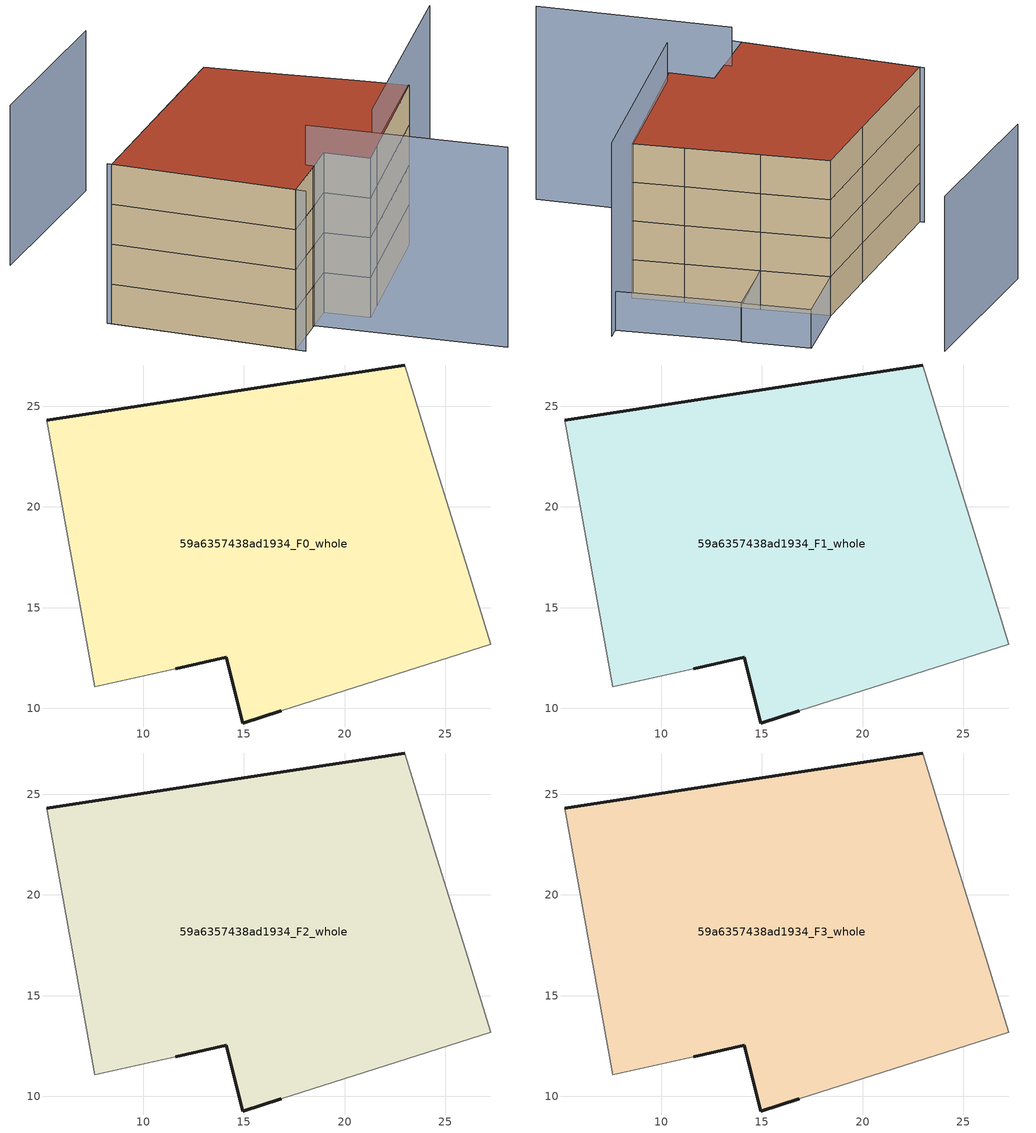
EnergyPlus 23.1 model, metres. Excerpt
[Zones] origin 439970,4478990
59a6357438ad1934_F0_whole
 floor ground (EU_floor_Construction): 22.98,27.05 24.49,22.16 26.11,16.91 27.25,13.19 16.87,9.89 14.94,9.27 14.12,12.54 11.62,11.96 7.6,11.07 5.22,24.29 16.63,26.05 z0
 wall outside (EU_wall_Construction): 22.98,27.05 16.63,26.05 5.22,24.29 / 11.62,11.96 14.12,12.54 14.94,9.27 16.87,9.89 z0:3
 wall adiabatic (EU_wall_Construction): 5.22,24.29 7.6,11.07 11.62,11.96 / 16.87,9.89 27.25,13.19 26.11,16.91 24.49,22.16 22.98,27.05 z0:3
59a6357438ad1934_F1_whole
 floor to 59a6357438ad1934_F0_whole (EU_floor_Construction): 22.98,27.05 24.49,22.16 26.11,16.91 27.25,13.19 16.87,9.89 14.94,9.27 14.12,12.54 11.62,11.96 7.6,11.07 5.22,24.29 16.63,26.05 z3
 wall outside (EU_wall_Construction): 22.98,27.05 16.63,26.05 5.22,24.29 / 11.62,11.96 14.12,12.54 14.94,9.27 16.87,9.89 z3:6
 wall adiabatic (EU_wall_Construction): 5.22,24.29 7.6,11.07 11.62,11.96 / 16.87,9.89 27.25,13.19 26.11,16.91 24.49,22.16 22.98,27.05 z3:6
59a6357438ad1934_F2_whole
 floor to 59a6357438ad1934_F1_whole (EU_floor_Construction): 22.98,27.05 24.49,22.16 26.11,16.91 27.25,13.19 16.87,9.89 14.94,9.27 14.12,12.54 11.62,11.96 7.6,11.07 5.22,24.29 16.63,26.05 z6
 wall outside (EU_wall_Construction): 22.98,27.05 16.63,26.05 5.22,24.29 / 11.62,11.96 14.12,12.54 14.94,9.27 16.87,9.89 z6:9
 wall adiabatic (EU_wall_Construction): 5.22,24.29 7.6,11.07 11.62,11.96 / 16.87,9.89 27.25,13.19 26.11,16.91 24.49,22.16 22.98,27.05 z6:9
59a6357438ad1934_F3_whole
 floor to 59a6357438ad1934_F2_whole (EU_floor_Construction): 22.98,27.05 24.49,22.16 26.11,16.91 27.25,13.19 16.87,9.89 14.94,9.27 14.12,12.54 11.62,11.96 7.6,11.07 5.22,24.29 16.63,26.05 z9
 wall outside (EU_wall_Construction): 22.98,27.05 16.63,26.05 5.22,24.29 / 11.62,11.96 14.12,12.54 14.94,9.27 16.87,9.89 z9:12
 wall adiabatic (EU_wall_Construction): 5.22,24.29 7.6,11.07 11.62,11.96 / 16.87,9.89 27.25,13.19 26.11,16.91 24.49,22.16 22.98,27.05 z9:12
 roof outside (EU_roof_Construction): 27.25,13.19 26.11,16.91 24.49,22.16 22.98,27.05 16.63,26.05 5.22,24.29 7.6,11.07 11.62,11.96 14.12,12.54 14.94,9.27 16.87,9.89 z12
shading: 11.66,12.56 15.18,-1.45 / 16.33,9.93 33.86,15.32 z0:15; 5.16,24.61 7.73,10.34 / 24.49,37.24 10.66,35.4 z0:12; 30.04,23.88 32.81,14.94 / 32.81,14.94 27.25,13.22 / 27.25,13.22 24.48,22.16 / 24.48,22.16 30.04,23.88 / 30.21,23.85 24.43,22.14 / 24.43,22.14 22.98,27.05 / 22.98,27.05 28.77,28.75 / 28.77,28.75 30.21,23.85 z0:3
[Building]
EU S2 Campaign: North Axis=0; Terrain=City; Solar Distribution=FullExterior
[Site:Location]
Madrid: Latitude=40.5; Longitude=-3.5; Time Zone=1; Elevation=609
[SizingPeriod:WeatherFileDays]
AnnualSizingPeriod: Begin Month=1; Begin Day of Month=1; End Month=12; End Day of Month=31; Day of Week for Start Day=Monday; Use Weather File Daylight Saving Period=No; Use Weather File Rain and Snow Indicators=No
[MATERIAL]
EU_InternalMass_Material: Roughness=MediumRough; Thickness=0.1; Conductivity=1; Density=1800; Specific Heat=900; Thermal Absorptance=0.9; Solar Absorptance=0.7; Visible Absorptance=0.7
[MATERIAL:NOMASS] Roughness=MediumRough; Thermal Absorptance=0.9; Solar Absorptance=0.7; Visible Absorptance=0.7
Name | Thermal Resistance
EU_wall_NoMass | 0.609216
EU_roof_NoMass | 0.513268
EU_floor_NoMass | 0.568163
[CONSTRUCTION]
EU_wall_Construction: EU_wall_NoMass
EU_roof_Construction: EU_roof_NoMass
EU_floor_Construction: EU_floor_NoMass
EU_InternalMass_Construction: EU_InternalMass_Material
[ZONE] Type=1; Multiplier=1; Ceiling Height=autocalculate; Volume=826.359; Floor Area=autocalculate; Part of Total Floor Area=Yes
59a6357438ad1934_F0_whole; 59a6357438ad1934_F1_whole; 59a6357438ad1934_F2_whole; 59a6357438ad1934_F3_whole
[INTERNALMASS] Construction=EU_InternalMass_Construction; Surface Area=275.453
Name | Zone or ZoneList
59a6357438ad1934_F0_whole_EU_InternalMass | 59a6357438ad1934_F0_whole
59a6357438ad1934_F1_whole_EU_InternalMass | 59a6357438ad1934_F1_whole
59a6357438ad1934_F2_whole_EU_InternalMass | 59a6357438ad1934_F2_whole
59a6357438ad1934_F3_whole_EU_InternalMass | 59a6357438ad1934_F3_whole
[OTHEREQUIPMENT] Fuel Type=Electricity; Design Level Calculation Method=Watts/Area; Power per Zone Floor Area=1; Fraction Latent=0; Fraction Radiant=0; Fraction Lost=0; Carbon Dioxide Generation Rate=0; EndUse Subcategory=EU_Step8_InternalGains
Name | Zone or ZoneList or Space or SpaceList | Schedule
EU_Step8_InternalGain_59a6357438ad1934_F0_whole_f000 | 59a6357438ad1934_F0_whole | EU_Step8_GainSchedule_59a6357438ad1934_F0_whole_f000
EU_Step8_InternalGain_59a6357438ad1934_F1_whole_f000 | 59a6357438ad1934_F1_whole | EU_Step8_GainSchedule_59a6357438ad1934_F1_whole_f000
EU_Step8_InternalGain_59a6357438ad1934_F2_whole_f000 | 59a6357438ad1934_F2_whole | EU_Step8_GainSchedule_59a6357438ad1934_F2_whole_f000
EU_Step8_InternalGain_59a6357438ad1934_F3_whole_f000 | 59a6357438ad1934_F3_whole | EU_Step8_GainSchedule_59a6357438ad1934_F3_whole_f000
[ZONEVENTILATION:DESIGNFLOWRATE] Schedule=EU_AlwaysOn; Design Flow Rate Calculation Method=AirChanges/Hour; Air Changes per Hour=0.752966; Ventilation Type=Natural; Fan Pressure Rise=0; Fan Total Efficiency=1; Constant Term Coefficient=1; Temperature Term Coefficient=0; Velocity Term Coefficient=0; Velocity Squared Term Coefficient=0; Minimum Indoor Temperature=-100; Maximum Indoor Temperature=100; Delta Temperature=-100; Minimum Outdoor Temperature=-100; Maximum Outdoor Temperature=100; Maximum Wind Speed=40
Name | Zone or ZoneList or Space or SpaceList
EU_ConstantAir_59a6357438ad1934_F0_whole | 59a6357438ad1934_F0_whole
EU_ConstantAir_59a6357438ad1934_F1_whole | 59a6357438ad1934_F1_whole
EU_ConstantAir_59a6357438ad1934_F2_whole | 59a6357438ad1934_F2_whole
EU_ConstantAir_59a6357438ad1934_F3_whole | 59a6357438ad1934_F3_whole
[HVACTEMPLATE:THERMOSTAT] Constant Heating Setpoint=20; Constant Cooling Setpoint=50
EU_HeatOnly_59a6357438ad1934_F0_whole; EU_HeatOnly_59a6357438ad1934_F1_whole; EU_HeatOnly_59a6357438ad1934_F2_whole; EU_HeatOnly_59a6357438ad1934_F3_whole
[HVACTEMPLATE:ZONE:IDEALLOADSAIRSYSTEM] System Availability Schedule=EU_AlwaysOn; Maximum Heating Supply Air Temperature=50; Minimum Cooling Supply Air Temperature=13; Maximum Heating Supply Air Humidity Ratio=0.0156; Minimum Cooling Supply Air Humidity Ratio=0.0077; Heating Limit=NoLimit; Cooling Limit=NoLimit; Heating Availability Schedule=EU_AlwaysOn; Cooling Availability Schedule=EU_CoolingOff; Dehumidification Control Type=ConstantSensibleHeatRatio; Cooling Sensible Heat Ratio=0.7; Dehumidification Setpoint=60; Humidification Control Type=None; Humidification Setpoint=30; Outdoor Air Method=None; Outdoor Air Flow Rate per Person=0.00944; Outdoor Air Flow Rate per Zone Floor Area=0; Outdoor Air Flow Rate per Zone=0; Demand Controlled Ventilation Type=None; Outdoor Air Economizer Type=NoEconomizer; Heat Recovery Type=None; Sensible Heat Recovery Effectiveness=0.7; Latent Heat Recovery Effectiveness=0.65
Name | Template Thermostat
59a6357438ad1934_F0_whole | EU_HeatOnly_59a6357438ad1934_F0_whole
59a6357438ad1934_F1_whole | EU_HeatOnly_59a6357438ad1934_F1_whole
59a6357438ad1934_F2_whole | EU_HeatOnly_59a6357438ad1934_F2_whole
59a6357438ad1934_F3_whole | EU_HeatOnly_59a6357438ad1934_F3_whole
[SIZING:ZONE] Zone Cooling Design Supply Air Temperature Input Method=SupplyAirTemperature; Zone Cooling Design Supply Air Temperature=13; Zone Heating Design Supply Air Temperature Input Method=SupplyAirTemperature; Zone Heating Design Supply Air Temperature=50; Zone Cooling Design Supply Air Humidity Ratio=0.008; Zone Heating Design Supply Air Humidity Ratio=0.008; Cooling Design Air Flow Method=DesignDay; Cooling Design Air Flow Rate=0; Cooling Minimum Air Flow per Zone Floor Area=0.000762; Cooling Minimum Air Flow=0; Cooling Minimum Air Flow Fraction=0.2; Heating Design Air Flow Method=DesignDay; Heating Design Air Flow Rate=0; Heating Maximum Air Flow per Zone Floor Area=0.002032; Heating Maximum Air Flow=0.141576; Heating Maximum Air Flow Fraction=0.3; Account for Dedicated Outdoor Air System=No; Dedicated Outdoor Air System Control Strategy=NeutralSupplyAir; Dedicated Outdoor Air Low Setpoint Temperature for Design=autosize; Dedicated Outdoor Air High Setpoint Temperature for Design=autosize; Zone Load Sizing Method=Sensible Load Only No Latent Load; Zone Latent Cooling Design Supply Air Humidity Ratio Input Method=HumidityRatioDifference; Zone Cooling Design Supply Air Humidity Ratio Difference=0.005; Zone Latent Heating Design Supply Air Humidity Ratio Input Method=HumidityRatioDifference; Zone Humidification Design Supply Air Humidity Ratio Difference=0.005
59a6357438ad1934_F0_whole; 59a6357438ad1934_F1_whole; 59a6357438ad1934_F2_whole; 59a6357438ad1934_F3_whole
[SCHEDULE:CONSTANT]
Name | Hourly Value
EU_AlwaysOn | 1
EU_CoolingOff | 0
[SCHEDULE:FILE] Column Number=1; Rows to Skip at Top=0; Number of Hours of Data=8760; Column Separator=Comma; Interpolate to Timestep=No; Minutes per Item=60; Adjust Schedule for Daylight Savings=Yes
Name | File
EU_Step8_GainSchedule_59a6357438ad1934_F0_whole_f000 | ../../schedules/59a6357438ad1934/59a6357438ad1934_F0_whole_f000_gain.csv
EU_Step8_GainSchedule_59a6357438ad1934_F1_whole_f000 | ../../schedules/59a6357438ad1934/59a6357438ad1934_F1_whole_f000_gain.csv
EU_Step8_GainSchedule_59a6357438ad1934_F2_whole_f000 | ../../schedules/59a6357438ad1934/59a6357438ad1934_F2_whole_f000_gain.csv
EU_Step8_GainSchedule_59a6357438ad1934_F3_whole_f000 | ../../schedules/59a6357438ad1934/59a6357438ad1934_F3_whole_f000_gain.csv
